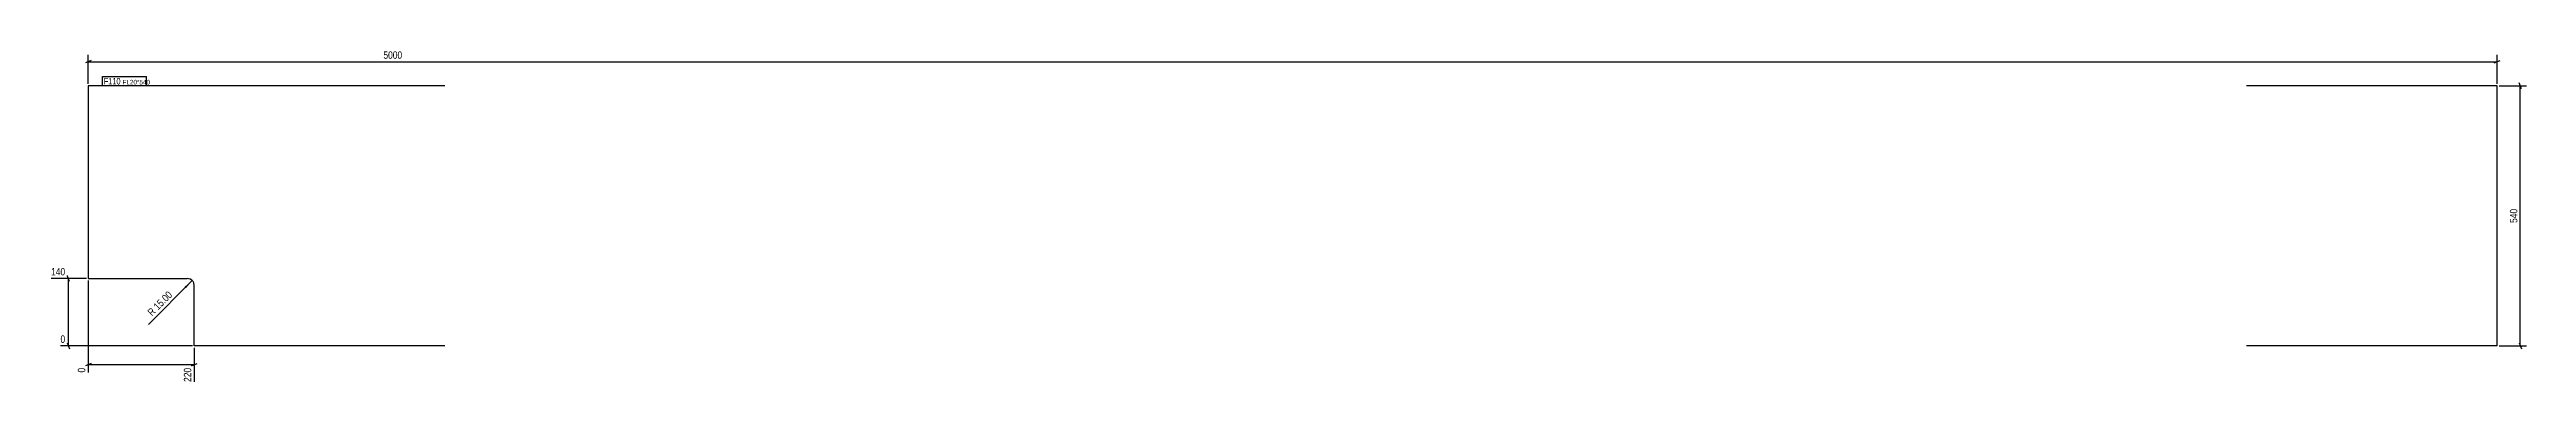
# Model space of a CAD drawing. Header units: millimetres. Extents: x 9 to 5150, y 9 to 702.
import ezdxf

# ---------------------------------------------------------------- set-up
doc = ezdxf.new("R2010")
doc.units = ezdxf.units.MM
for name, color, linetype in [('MÅLSÆTNING', 7, 'Continuous'), ('STÅL', 7, 'Continuous'), ('TEKST', 7, 'Continuous')]:
    doc.layers.add(name, color=color, linetype=linetype)
doc.styles.add('Arial Narrow', font='ARIALN.TTF', dxfattribs={"height": 0.2})

msp = doc.modelspace()

# ---------------------------------------------------------------- hatches: boundary and pattern name
at = {"layer": 'MÅLSÆTNING', "linetype": 'Continuous'}
msp.add_hatch(color=7, dxfattribs=at).paths.add_polyline_path([(289.4, 209.7), (304.9, 222.5), (292.2, 206.9)])

# ---------------------------------------------------------------- linework, layer by layer
at = {"layer": 'MÅLSÆTNING', "color": 7, "linetype": 'Continuous'}
for p, q in [((95.3, 679.3), (83.3, 674.5)), ((89.3, 630.9), (89.3, 691.1)), ((89.3, 676.9), (5089.3, 676.9)), ((5083.3, 674.5), (5095.3, 679.3)), ((5089.3, 630.9), (5089.3, 691.1)), ((5093.3, 626.9), (5150.1, 626.9)), ((5139.7, 620.9), (5134.9, 632.9)), ((5137.3, 86.9), (5137.3, 626.9)), ((85.3, 226.9), (12, 226.9)), ((50.5, 220.9), (45.6, 232.9)), ((48, 86.9), (48, 226.9)), ((89.3, 222.9), (89.3, 31.5)), ((304.9, 222.5), (214, 131.6)), ((305.3, 86.9), (31.5, 86.9)), ((45.6, 92.9), (50.5, 80.9)), ((309.3, 82.9), (309.3, 12)), ((5093.3, 86.9), (5150.1, 86.9)), ((5134.9, 92.9), (5139.7, 80.9)), ((95.3, 50.5), (83.3, 45.6)), ((89.3, 48), (309.3, 48)), ((303.3, 45.6), (315.3, 50.5))]:
    msp.add_line(p, q, dxfattribs=at)
msp.add_arc((294.3, 211.9), 15, 22.5, 67.5, dxfattribs=at)
at = {"layer": 'STÅL', "color": 2, "linetype": 'Continuous'}
for p, q in [((89.3, 626.9), (89.3, 226.9)), ((829.3, 626.9), (89.3, 626.9)), ((5089.3, 626.9), (4569.3, 626.9)), ((5089.3, 86.9), (5089.3, 626.9)), ((89.3, 226.9), (294.3, 226.9)), ((300.1, 225.7), (294.3, 226.9)), ((309.3, 211.9), (308.2, 217.6)), ((309.3, 86.9), (309.3, 211.9)), ((829.3, 86.9), (309.3, 86.9)), ((5089.3, 86.9), (4569.3, 86.9))]:
    msp.add_line(p, q, dxfattribs=at)
msp.add_arc((294.3, 211.9), 15, 22.5, 67.5, dxfattribs=at)

# ---------------------------------------------------------------- next in the draw order: wipeouts: each hides what was drawn before it
at = {"color": 0}
for points, layer in [([(744, 679.9), (744, 702.3), (698.6, 702.3), (698.6, 679.9)], 'MÅLSÆTNING'), ([(5134.3, 374.7), (5111.9, 374.7), (5111.9, 339), (5134.3, 339)], 'MÅLSÆTNING'), ([(269.6, 191.3), (253.7, 207.2), (205.8, 159.2), (221.6, 143.4)], 'MÅLSÆTNING'), ([(156.3, 629.7), (156.3, 643.7), (121.3, 643.7), (121.3, 629.7)], 'TEKST')]:
    msp.add_wipeout(points, dxfattribs=at).dxf.layer = layer
at = {"color": 0, "linetype": 'Continuous'}
for points in [[(44.4, 230.1), (44.4, 252.5), (8.8, 252.5), (8.8, 230.1)], [(44.4, 90.1), (44.4, 112.5), (28.3, 112.5), (28.3, 90.1)], [(86.1, 44.4), (63.7, 44.4), (63.7, 28.3), (86.1, 28.3)], [(306.1, 44.4), (283.7, 44.4), (283.7, 8.8), (306.1, 8.8)]]:
    msp.add_wipeout(points, dxfattribs=at).dxf.layer = 'MÅLSÆTNING'

# ---------------------------------------------------------------- next in the draw order: texts
at = {"layer": 'MÅLSÆTNING', "color": 3, "style": 'Arial Narrow'}
msp.add_text('5000', height=15.27, dxfattribs=at).set_placement((701.8, 683.1))
for s, rotation, p in [('540', 90.0002, (5131.1, 342.2)), ('R 15.00', 45.0001, (221.6, 147.9))]:
    msp.add_text(s, height=15.27, rotation=rotation, dxfattribs=at).set_placement(p)
at = {"layer": 'MÅLSÆTNING', "color": 3, "linetype": 'Continuous', "style": 'Arial Narrow'}
for s, height, p in [('140', 15.27, (12, 233.3)), ('0', 15.3, (31.5, 93.3))]:
    msp.add_text(s, height=height, dxfattribs=at).set_placement(p)
for s, height, p in [('0', 15.3, (82.9, 31.5)), ('220', 15.27, (302.9, 12))]:
    msp.add_text(s, height=height, rotation=90.0002, dxfattribs=at).set_placement(p)

# ---------------------------------------------------------------- next in the draw order: wipeouts: each hides what was drawn before it
at = {"color": 0}
msp.add_wipeout([(156.3, 629.7), (156.3, 643.7), (121.3, 643.7), (121.3, 629.7)], dxfattribs=at).dxf.layer = 'TEKST'

# ---------------------------------------------------------------- next in the draw order: linework, layer by layer
at = {"layer": 'TEKST', "color": 7, "linetype": 'Continuous'}
msp.add_line((118.9, 627.3), (118.9, 646.1), dxfattribs=at)

# ---------------------------------------------------------------- next in the draw order: wipeouts: each hides what was drawn before it
at = {"color": 0}
msp.add_wipeout([(208, 629.7), (208, 639.7), (160.5, 639.7), (160.5, 629.7)], dxfattribs=at).dxf.layer = 'TEKST'

# ---------------------------------------------------------------- next in the draw order: wipeouts: each hides what was drawn before it
msp.add_wipeout([(208, 629.7), (208, 639.7), (160.5, 639.7), (160.5, 629.7)], dxfattribs=at).dxf.layer = 'TEKST'

# ---------------------------------------------------------------- next in the draw order: linework, layer by layer
at = {"layer": 'TEKST', "color": 7, "linetype": 'Continuous'}
for p, q in [((118.9, 646.1), (210.4, 646.1)), ((118.9, 627.3), (210.4, 627.3)), ((210.4, 627.3), (210.4, 646.1))]:
    msp.add_line(p, q, dxfattribs=at)

# ---------------------------------------------------------------- next in the draw order: texts
at = {"layer": 'TEKST', "color": 3, "style": 'Arial Narrow'}
for s, height, p in [('F110', 13.36, (121.3, 629.7)), ('FL20*540', 9.54, (160.5, 629.7))]:
    msp.add_text(s, height=height, dxfattribs=at).set_placement(p)

doc.saveas('drawing.dxf')
